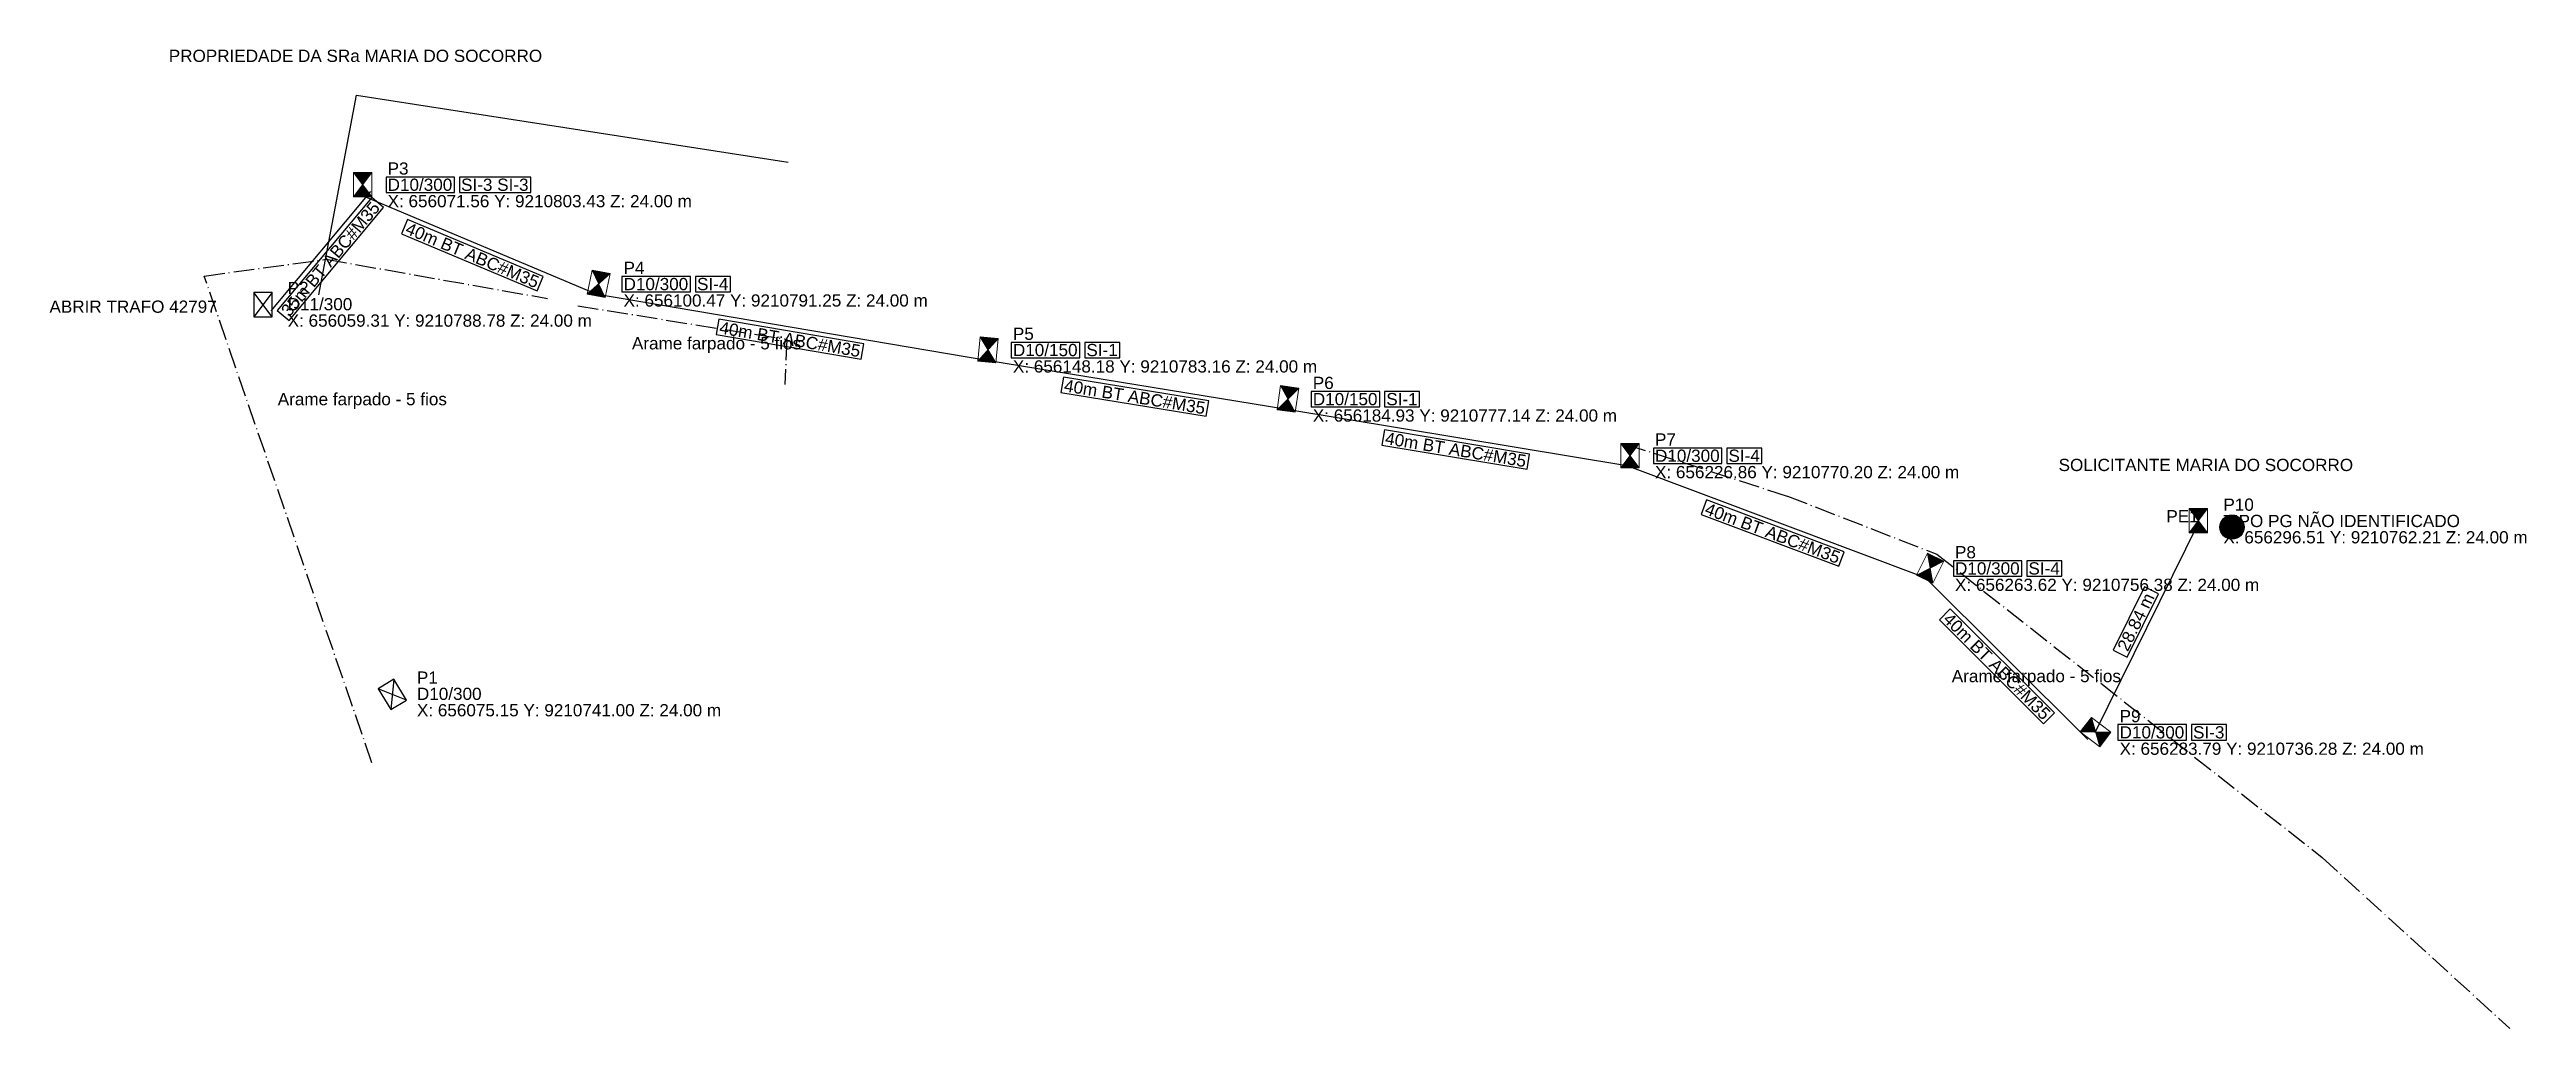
# Model space of a CAD drawing. Header units: metres. Extents: x 656033 to 656337, y 9210700 to 9210820.
import ezdxf
from ezdxf.enums import TextEntityAlignment as Align

# ---------------------------------------------------------------- set-up
doc = ezdxf.new("R2010")
doc.units = ezdxf.units.M
doc.linetypes.add('DASHDOT', pattern=[3.556, 2.54, -0.508, 0, -0.508])
for name, color, linetype in [('CERCA', 8, 'DASHDOT'), ('LINHAS', 7, 'CONTINUOUS'), ('PONTO DE ENTREGA', 8, 'CONTINUOUS'), ('PONTO FOTO', 4, 'CONTINUOUS'), ('POSTE', 3, 'CONTINUOUS'), ('Poste dt', 3, 'Continuous'), ('Poste Existente', 3, 'Continuous'), ('REDE SECUNDARIA - Instalar', 5, 'CONTINUOUS'), ('TEXTOS A IMPLANTAR', 1, 'CONTINUOUS'), ('TEXTOS EXISTENTES', 7, 'CONTINUOUS'), ('TEXTOS MAPA', 8, 'CONTINUOUS')]:
    doc.layers.add(name, color=color, linetype=linetype)
doc.styles.add('ARIAL', font='arial.ttf')

# ---------------------------------------------------------------- blocks, each defined once
blk = doc.blocks.new('dt')
at = {"color": 0}
for p, q in [((1.120087, 1.5), (-1.120087, 1.5)), ((-1.120087, 1.5), (-1.120087, -1.5)), ((-1.120087, 1.5), (1.120087, -1.5)), ((-1.120087, -1.5), (1.120087, 1.5)), ((1.120087, -1.5), (1.120087, 1.5)), ((-1.120087, -1.5), (1.120087, -1.5))]:
    blk.add_line(p, q, dxfattribs=at)
for tag, p in [('MODELO', (-2.878805, 2.548923)), ('COD', (1.996674, -1.514935))]:
    blk.add_attdef(tag, p, '', height=1.6, dxfattribs=at)
blk = doc.blocks.new('PosteDtExistente')
at = {"layer": 'Poste Existente', "rotation": 180}
blk.add_blockref('dt', (-0.036594, -0.043517), dxfattribs=at)
at = {"layer": 'poste'}
for tag, p in [('MODELO', (-2.878805, 2.548923)), ('COD', (1.996674, -1.514935))]:
    blk.add_attdef(tag, p, '', height=1.6, dxfattribs=at)
blk = doc.blocks.new('dtp')
at = {"linetype": 'Continuous', "lineweight": 0, "ltscale": 0.01}
h = blk.add_hatch(color=0, dxfattribs=at)
h.paths.add_polyline_path([(-1.12, 1.5), (0, 0), (1.12, 1.5)])
h.paths.add_polyline_path([(-1.12, -1.5), (1.12, -1.5), (0, 0)])
at = {"color": 0, "lineweight": 0}
for p, q in [((-1.12, -1.5), (1.12, 1.5)), ((-1.12, 1.5), (1.12, -1.5)), ((1.12, 1.5), (-1.12, 1.5)), ((-1.12, 1.5), (-1.12, -1.5)), ((1.12, -1.5), (1.12, 1.5)), ((-1.12, -1.5), (1.12, -1.5))]:
    blk.add_line(p, q, dxfattribs=at)
blk = doc.blocks.new('PosteDtProjetado')
at = {"layer": 'Poste dt', "rotation": 180}
blk.add_blockref('dtp', (-0.05948, 0.026162), dxfattribs=at)
at = {"layer": 'poste', "ltscale": 0.01}
for tag, p in [('MODELO', (-3.273471, 2.731691)), ('COD', (1.964351, -1.493983))]:
    blk.add_attdef(tag, p, '', height=1.6, dxfattribs=at)
blk = doc.blocks.new('PontoEntrega', base_point=(8.56, 3.62))
h = blk.add_hatch(color=1)
h.dxf.hatch_style = 1
h.paths.add_polyline_path([(14.13, 3.03, 1), (11.17, 3.03, 1)])
at = {"color": 1}
blk.add_circle((12.65, 3.03), 1.48, dxfattribs=at)

msp = doc.modelspace()

# ---------------------------------------------------------------- linework, layer by layer
at = {"layer": 'CERCA'}
for points in [[(656072.63, 9210732.56), (656052.08, 9210792.24), (656067.01, 9210794.3), (656094.14, 9210789.5)], [(656097.87, 9210788.59), (656123.47, 9210784.47), (656123.24, 9210778.94)], [(656226.24, 9210771.64), (656246.09, 9210765.26), (656264.38, 9210758.14), (656311.62, 9210720.94), (656334.62, 9210699.97)]]:
    msp.add_lwpolyline(points, dxfattribs=at)
at = {"layer": 'LINHAS'}
for p, q in [((656066.11, 9210789.93), (656070.75, 9210814.43)), ((656070.75, 9210814.43), (656123.66, 9210806.19))]:
    msp.add_line(p, q, dxfattribs=at)
at = {"layer": 'PONTO DE ENTREGA'}
msp.add_line((656283.79, 9210736.28), (656296.48, 9210762.04), dxfattribs=at)
msp.add_lwpolyline([(656287.73, 9210745.52), (656291.55, 9210753.28), (656289.85, 9210754.12), (656286.02, 9210746.36), (656287.73, 9210745.52)], close=True, dxfattribs=at)
at = {"layer": 'REDE SECUNDARIA - Instalar'}
for points in [[(656060.27, 9210787.98), (656072.52, 9210802.62)], [(656071.08, 9210802.27), (656099.99, 9210790.1)], [(656100.26, 9210790.01), (656147.97, 9210781.92)], [(656147.98, 9210781.92), (656184.73, 9210775.91)], [(656184.73, 9210775.91), (656226.66, 9210768.96)], [(656226.42, 9210769.03), (656263.18, 9210755.21)], [(656262.74, 9210755.5), (656282.9, 9210735.4)]]:
    msp.add_lwpolyline(points, dxfattribs=at)
at = {"layer": 'TEXTOS A IMPLANTAR'}
for points in [[(656062.49, 9210786.81), (656074.06, 9210800.65), (656072.61, 9210801.87), (656061.03, 9210788.03), (656062.49, 9210786.81)], [(656074.36, 9210802.48), (656082.76, 9210802.48), (656082.76, 9210804.38), (656074.36, 9210804.38), (656074.36, 9210802.48)], [(656083.36, 9210802.48), (656092.12, 9210802.48), (656092.12, 9210804.38), (656083.36, 9210804.38), (656083.36, 9210802.48)], [(656076.27, 9210797.43), (656092.9, 9210790.42), (656093.63, 9210792.18), (656077, 9210799.18), (656076.27, 9210797.43)], [(656103.27, 9210790.3), (656111.67, 9210790.3), (656111.67, 9210792.2), (656103.27, 9210792.2), (656103.27, 9210790.3)], [(656112.27, 9210790.3), (656116.56, 9210790.3), (656116.56, 9210792.2), (656112.27, 9210792.2), (656112.27, 9210790.3)], [(656114.81, 9210785.06), (656132.6, 9210782.05), (656132.92, 9210783.92), (656115.13, 9210786.94), (656114.81, 9210785.06)], [(656150.98, 9210782.21), (656159.38, 9210782.21), (656159.38, 9210784.11), (656150.98, 9210784.11), (656150.98, 9210782.21)], [(656159.98, 9210782.21), (656164.27, 9210782.21), (656164.27, 9210784.11), (656159.98, 9210784.11), (656159.98, 9210782.21)], [(656157.06, 9210777.95), (656174.86, 9210775.04), (656175.17, 9210776.92), (656157.36, 9210779.83), (656157.06, 9210777.95)], [(656187.73, 9210776.19), (656196.13, 9210776.19), (656196.13, 9210778.09), (656187.73, 9210778.09), (656187.73, 9210776.19)], [(656196.73, 9210776.19), (656201.02, 9210776.19), (656201.02, 9210778.09), (656196.73, 9210778.09), (656196.73, 9210776.19)], [(656196.39, 9210771.49), (656214.19, 9210768.55), (656214.5, 9210770.42), (656196.7, 9210773.37), (656196.39, 9210771.49)], [(656229.66, 9210769.25), (656238.06, 9210769.25), (656238.06, 9210771.15), (656229.66, 9210771.15), (656229.66, 9210769.25)], [(656238.66, 9210769.25), (656242.94, 9210769.25), (656242.94, 9210771.15), (656238.66, 9210771.15), (656238.66, 9210769.25)], [(656235.5, 9210763), (656252.39, 9210756.65), (656253.05, 9210758.43), (656236.16, 9210764.78), (656235.5, 9210763)], [(656266.42, 9210755.43), (656274.82, 9210755.43), (656274.82, 9210757.33), (656266.42, 9210757.33), (656266.42, 9210755.43)], [(656275.42, 9210755.43), (656279.71, 9210755.43), (656279.71, 9210757.33), (656275.42, 9210757.33), (656275.42, 9210755.43)], [(656264.7, 9210750.08), (656277.48, 9210737.34), (656278.82, 9210738.69), (656266.04, 9210751.43), (656264.7, 9210750.08)], [(656286.59, 9210735.33), (656294.99, 9210735.33), (656294.99, 9210737.23), (656286.59, 9210737.23), (656286.59, 9210735.33)], [(656295.59, 9210735.33), (656299.87, 9210735.33), (656299.87, 9210737.23), (656295.59, 9210737.23), (656295.59, 9210735.33)]]:
    msp.add_lwpolyline(points, close=True, dxfattribs=at)

# ---------------------------------------------------------------- block references
for name, p in [('PosteDtProjetado', (656071.56, 9210803.43)), ('PosteDtExistente', (656059.31, 9210788.78)), ('PosteDtProjetado', (656226.86, 9210770.2)), ('PosteDtProjetado', (656296.51, 9210762.21))]:
    msp.add_blockref(name, p)
for name, p, rotation in [('PosteDtProjetado', (656100.47, 9210791.25), 348.6797077516079), ('PosteDtProjetado', (656148.18, 9210783.16), 354.45411956284323), ('PosteDtProjetado', (656184.93, 9210777.14), 351.86166780967454), ('PosteDtProjetado', (656263.62, 9210756.38), 333.733), ('PosteDtExistente', (656075.15, 9210741), 31.513009834115735), ('PosteDtProjetado', (656283.79, 9210736.28), 232.66188516821418)]:
    msp.add_blockref(name, p, dxfattribs=dict(rotation=rotation))
at = {"layer": 'PONTO DE ENTREGA'}
msp.add_blockref('PontoEntrega', (656296.48, 9210762.04), dxfattribs=at)

# ---------------------------------------------------------------- texts
at = {"style": 'Arial'}
for s, p in [('X: 656071.56 Y: 9210803.43 Z: 24.00 m', (656074.56, 9210801.43)), ('X: 656100.47 Y: 9210791.25 Z: 24.00 m', (656103.47, 9210789.25)), ('X: 656059.31 Y: 9210788.78 Z: 24.00 m', (656062.31, 9210786.78)), ('X: 656148.18 Y: 9210783.16 Z: 24.00 m', (656151.18, 9210781.16)), ('X: 656184.93 Y: 9210777.14 Z: 24.00 m', (656187.93, 9210775.14)), ('X: 656226.86 Y: 9210770.20 Z: 24.00 m', (656229.86, 9210768.2)), ('TIPO PG NÃO IDENTIFICADO', (656299.51, 9210762.21)), ('X: 656296.51 Y: 9210762.21 Z: 24.00 m', (656299.51, 9210760.21)), ('X: 656263.62 Y: 9210756.38 Z: 24.00 m', (656266.62, 9210754.38)), ('X: 656075.15 Y: 9210741.00 Z: 24.00 m', (656078.15, 9210739)), ('X: 656283.79 Y: 9210736.28 Z: 24.00 m', (656286.79, 9210734.28))]:
    msp.add_text(s, height=1.5, dxfattribs=at).set_placement(p, align=Align.MIDDLE_LEFT)
at = {"layer": 'CERCA', "linetype": 'Continuous', "style": 'Arial'}
for p in [(656114.86, 9210784), (656071.46, 9210777.15), (656276.59, 9210743.19)]:
    msp.add_text('Arame farpado - 5 fios', height=1.5, dxfattribs=at).set_placement(p, align=Align.MIDDLE_CENTER)
at = {"layer": 'PONTO DE ENTREGA', "style": 'Arial'}
msp.add_text('PE1', height=1.5, dxfattribs=at).set_placement((656296.48, 9210762.04), align=Align.RIGHT)
at = {"layer": 'PONTO DE ENTREGA', "insert": (656288.79, 9210749.82), "char_height": 1.5, "attachment_point": 5, "rotation": 63.7639, "style": 'Arial'}
msp.add_mtext('28.84 m', dxfattribs=at)
at = {"layer": 'PONTO FOTO', "style": 'Arial'}
for s, p in [('P3', (656074.56, 9210805.43)), ('P4', (656103.47, 9210793.25)), ('P2', (656062.31, 9210790.78)), ('P5', (656151.18, 9210785.16)), ('P6', (656187.93, 9210779.14)), ('P7', (656229.86, 9210772.2)), ('P10', (656299.51, 9210764.21)), ('P8', (656266.62, 9210758.38)), ('P1', (656078.15, 9210743)), ('P9', (656286.79, 9210738.28))]:
    msp.add_text(s, height=1.5, dxfattribs=at).set_placement(p, align=Align.MIDDLE_LEFT)
at = {"layer": 'TEXTOS A IMPLANTAR', "char_height": 1.5, "attachment_point": 4, "style": 'Arial'}
for s, insert in [('D10/300', (656074.56, 9210803.43)), ('SI-3 SI-3', (656083.56, 9210803.43)), ('D10/300', (656103.47, 9210791.25)), ('SI-4', (656112.47, 9210791.25)), ('D10/150', (656151.18, 9210783.16)), ('SI-1', (656160.18, 9210783.16)), ('D10/150', (656187.93, 9210777.14)), ('SI-1', (656196.93, 9210777.14)), ('D10/300', (656229.86, 9210770.2)), ('SI-4', (656238.86, 9210770.2)), ('D10/300', (656266.62, 9210756.38)), ('SI-4', (656275.62, 9210756.38)), ('D10/300', (656286.79, 9210736.28)), ('SI-3', (656295.79, 9210736.28))]:
    msp.add_mtext(s, dxfattribs=dict(at, insert=insert))
at = {"layer": 'TEXTOS A IMPLANTAR', "char_height": 1.5, "attachment_point": 2, "style": 'Arial'}
for s, insert, rotation in [('35m BT ABC#M35', (656066.97, 9210794.82), 50.0819), ('40m BT ABC#M35', (656085.24, 9210795.49), 337.1555), ('40m BT ABC#M35', (656123.99, 9210785.23), 350.3751), ('40m BT ABC#M35', (656166.23, 9210778.18), 350.7066), ('40m BT ABC#M35', (656205.57, 9210771.7), 350.5943), ('40m BT ABC#M35', (656244.54, 9210761.42), 339.4066), ('40m BT ABC#M35', (656272.29, 9210744.92), 315.0852)]:
    msp.add_mtext(s, dxfattribs=dict(at, insert=insert, rotation=rotation))
at = {"layer": 'TEXTOS EXISTENTES', "char_height": 1.5, "attachment_point": 4, "style": 'Arial'}
for s, insert in [('D11/300', (656062.31, 9210788.78)), ('D10/300', (656078.15, 9210741))]:
    msp.add_mtext(s, dxfattribs=dict(at, insert=insert))
at = {"layer": 'TEXTOS MAPA', "true_color": 0xf44336, "style": 'Arial'}
for s, p in [('PROPRIEDADE DA SRa MARIA DO SOCORRO ', (656070.91, 9210819.25)), ('ABRIR TRAFO 42797', (656043.37, 9210788.49)), ('SOLICITANTE MARIA DO SOCORRO', (656297.36, 9210769.08))]:
    msp.add_text(s, height=1.5, dxfattribs=at).set_placement(p, align=Align.MIDDLE_CENTER)

doc.saveas('drawing.dxf')
